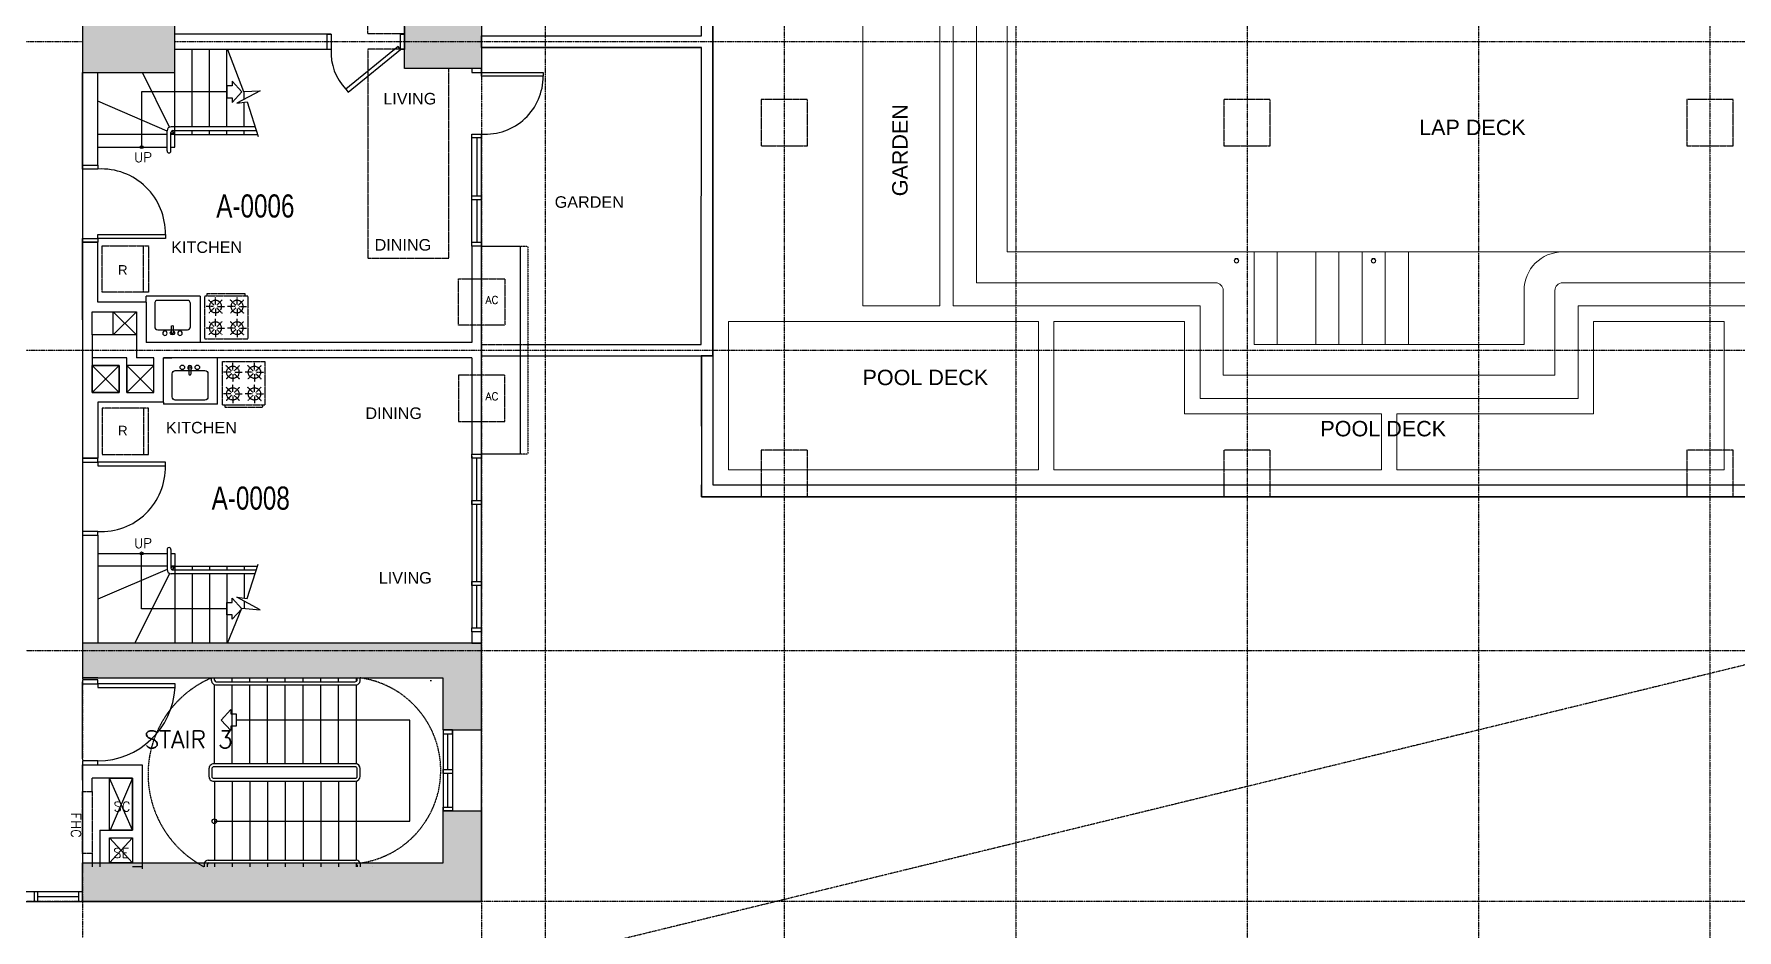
# Model space of a CAD drawing. Header units: inches. Extents: x -189245 to 740841, y -215444 to 469401.
# Drawn here: x -152777 to -130700, y -139822 to -128204 of the extents above; entities that cross this region are included whole.
import ezdxf
from ezdxf.enums import TextEntityAlignment as Align

# ---------------------------------------------------------------- set-up
doc = ezdxf.new("R2010")
doc.units = ezdxf.units.IN
doc.header["$LTSCALE"] = 10
doc.header["$MEASUREMENT"] = 0
for name, pattern in [('GRID NORMAL$0$GRID BASEMENT$0$GRID GROUND$0$GRID$0$$0$PHANTOM', [2.5, 1.25, -0.25, 0.25, -0.25, 0.25, -0.25]), ('HIDDEN', [0.375, 0.25, -0.125]), ('HIDDEN2', [0.1875, 0.125, -0.0625])]:
    doc.linetypes.add(name, pattern=pattern)
for name, color, linetype in [('1', 1, 'Continuous'), ('2', 2, 'Continuous'), ('3', 252, 'Continuous'), ('A-CMU WALL', 4, 'Continuous'), ('a-dim', 8, 'Continuous'), ('A-DOOR', 1, 'Continuous'), ('A-EQUIPMENT', 2, 'Continuous'), ('A-EQUIPTMENT', 1, 'Continuous'), ('A-FIXTURE', 2, 'Continuous'), ('A-GRID', 8, 'Continuous'), ('A-HATCH-SOLID', 252, 'Continuous'), ('A-RAILING', 2, 'Continuous'), ('A-SHEARWALL', 6, 'Continuous'), ('A-STAIR', 1, 'Continuous'), ('A-TEXT', 3, 'Continuous'), ('A-UNIT NUMBER', 2, 'Continuous'), ('A-WINDOW', 2, 'Continuous'), ('COLUMN', 6, 'Continuous'), ('FIX', 2, 'Continuous'), ('GRAY', 8, 'Continuous'), ('HATCH TSG', 9, 'Continuous'), ('ROOMTAG', 1, 'Continuous'), ('TEXT', 3, 'Continuous'), ('TSG- DIM BODY PLANS', 1, 'Continuous'), ('TSG- DIM-WALL SETOUT', 1, 'Continuous'), ('TSG- LOW WALL', 22, 'Continuous'), ('TSG- OPENNING', 1, 'Continuous'), ('TSG- plaster', 4, 'Continuous'), ('TSG- PRE CAST', 4, 'Continuous'), ('TSG- TTBLK', 2, 'Continuous'), ('TSG-DIM_WINDWS', 1, 'Continuous')]:
    doc.layers.add(name, color=color, linetype=linetype)
doc.layers.add('DEFPOINT', color=7, linetype='Continuous', plot=False)
doc.styles.add('ARIAL', font='ARIAL.TTF', dxfattribs={"width": 0.75})
doc.styles.add('PRSP_Simplex', font='simplex.shx')

# ---------------------------------------------------------------- blocks, each defined once
blk = doc.blocks.new('SINK3')
at = {"layer": 'A-FIXTURE', "color": 2, "linetype": 'Continuous'}
for p, q in [((421, 17), (335, 17)), ((421, -12), (335, -12))]:
    blk.add_line(p, q, dxfattribs=at)
blk.add_lwpolyline([(40, 232), (342, 232, -0.414214), (382, 192), (382, -192, -0.414214), (342, -232), (40, -232, -0.414214), (0, -192), (0, 192, -0.414214)], format="xyb", close=True, dxfattribs=at)
at = {"layer": 'A-FIXTURE', "color": 2, "linetype": 'ByBlock'}
for centre in [(425, 100), (425, -95)]:
    blk.add_circle(centre, 28.8, dxfattribs=at)
at = {"layer": 'A-FIXTURE', "color": 2, "linetype": 'Continuous'}
for centre, radius, start, end in [((342, 3), 15.7, 115.7914, 244.2086), ((421, 3), 27.3, 211.2757, 148.7243), ((414, 3), 15.7, 295.7914, 64.2086)]:
    blk.add_arc(centre, radius, start, end, dxfattribs=at)
blk = doc.blocks.new('RANGE2')
at = {"layer": 'A-FIXTURE', "color": 1, "linetype": 'HIDDEN2'}
for p, q in [((-280, 0), (280, 0)), ((-280, 0), (-280, -560)), ((280, -560), (280, 0)), ((-166, -140), (-262, -140)), ((-158, -122), (-227, -53)), ((-158, -158), (-227, -227)), ((-140, -114), (-140, -18)), ((-140, -166), (-140, -262)), ((-122, -122), (-53, -53)), ((-122, -158), (-53, -227)), ((-114, -140), (-18, -140)), ((114, -140), (18, -140)), ((122, -122), (53, -53)), ((122, -158), (53, -227)), ((140, -114), (140, -18)), ((140, -166), (140, -262)), ((158, -122), (227, -53)), ((158, -158), (227, -227)), ((166, -140), (262, -140)), ((-166, -420), (-262, -420)), ((-158, -402), (-227, -333)), ((-158, -438), (-227, -507)), ((-140, -394), (-140, -298)), ((-122, -402), (-53, -333)), ((-122, -438), (-53, -507)), ((-114, -420), (-18, -420)), ((114, -420), (18, -420)), ((122, -402), (53, -333)), ((122, -438), (53, -507)), ((140, -394), (140, -298)), ((158, -402), (227, -333)), ((158, -438), (227, -507)), ((166, -420), (262, -420)), ((-280, -560), (280, -560)), ((-246, -560), (-246, -590)), ((-246, -590), (246, -590)), ((-140, -446), (-140, -542)), ((140, -446), (140, -542)), ((246, -560), (246, -590))]:
    blk.add_line(p, q, dxfattribs=at)
for centre in [(-140, -140), (140, -140), (-140, -420), (140, -420)]:
    blk.add_circle(centre, 80, dxfattribs=at)
blk = doc.blocks.new('REF')
at = {"color": 1, "linetype": 'HIDDEN2'}
blk.add_line((-300, 535), (300, 535), dxfattribs=at)
blk.add_lwpolyline([(-300, 0), (300, 0), (300, 600), (-300, 600)], close=True, dxfattribs=at)
blk = doc.blocks.new('A$C53194A5C')
at = {"layer": 'A-FIXTURE', "color": 2}
for p, q in [((700, -600), (700, 0)), ((0, -575), (0, -600)), ((700, -600), (0, -600))]:
    blk.add_line(p, q, dxfattribs=at)
at = {"layer": 'A-FIXTURE', "rotation": 90}
blk.add_blockref('SINK3', (345, -546), dxfattribs=at)
at = {"layer": 'A-FIXTURE'}
blk.add_blockref('RANGE2', (1040, -46), dxfattribs=at)
at = {"layer": 'A-FIXTURE', "color": 1, "rotation": 270}
blk.add_blockref('REF', (-793, -952), dxfattribs=at)
at = {"layer": 'A-TEXT', "insert": (-464, -1004), "char_height": 125, "width": 5794.76, "attachment_point": 9}
blk.add_mtext('{\\fArial|b0|i0|c0|p34;R}', dxfattribs=at)
blk = doc.blocks.new('A$C2BCE2093')
at = {"layer": 'TSG- OPENNING', "linetype": 'HIDDEN2'}
for points in [[(1000, 100), (1475, 100), (1475, 2809), (425, 2809), (425, 350), (1000, 350), (1000, 100)], [(1000, -100), (1475, -100), (1475, -2809), (425, -2809), (425, -350), (1000, -350), (1000, -100)]]:
    blk.add_lwpolyline(points, dxfattribs=at)

msp = doc.modelspace()

# ---------------------------------------------------------------- hatches: boundary and pattern name
at = {"layer": '1'}
h = msp.add_hatch(dxfattribs=at)
h.set_pattern_fill('AR-CONC', color=256, scale=1000, style=0)
h.set_pattern_definition([(310, (-194260.4, -116993), (7172.6, 627.5), [750, -8250]), (5, (-194260.4, -116993), (-1387.5, -7521.9), [600, -6600]), (259.549, (-193663, -116940.6), (5785.1, -6894.4), [637.4, -7011.4]), (313.816, (-194260, -118993), (10672.4, 1655.2), [1125, -12375]), (263.364, (-193371, -118855), (9346.6, -9741.2), [956.1, -10517.1]), (8.816, (-194260, -118993), (9346.6, -9741.2), [900, -9900]), (339, (-193260.4, -118493), (5969.1, 4026.2), [750, -8250]), (34, (-193260.4, -118493), (2433.2, -7251.5), [600, -6600]), (288.549, (-192763, -118157.4), (8402.2, -3225.3), [637.4, -7011.4]), (322.5, (-194260.4, -116993), (121.6, -3328.94), [0, -6520, 0, -6700, 0, -6625]), (352.5, (-194260.4, -116993), (2630.7, -3944.12), [0, -3820, 0, -6370, 0, -2525]), (32.5, (-196490.4, -116993), (5338.22, 225.55), [0, -2500, 0, -7800, 0, -10350]), (42.5, (-197490.4, -116993), (5831.86, -1001.05), [0, -3250, 0, -5180, 0, -7350])])
h.paths.add_polyline_path([(-146974.75621, -139454.32589), (-152522.63767, -139454.32589), (-152463.95274, -139306.59175), (-152226.3742, -139326.85122), (-152525.75915, -139164.73324), (-152392.21506, -139182.19015), (-152331.48922, -139004.32589), (-147424.75621, -139004.32589), (-147424.75621, -138354.32589), (-146974.75621, -138354.32589)])
h.paths.add_polyline_path([(-146974.75621, -136554.32589), (-146974.75621, -137254.32589), (-147424.75621, -137254.32589), (-147424.75621, -136604.32589), (-151999.75621, -136604.32589), (-152149.75287, -136604.32589), (-152149.75287, -136154.32589), (-146974.75621, -136154.32589)])
at = {"layer": 'A-HATCH-SOLID', "ltscale": 2}
for points in [[(-147475.11099, -136553.85929), (-147475.11099, -137228.85929), (-146975.11099, -137226.98269), (-146975.11099, -136603.85929), (-146975.11099, -136103.85929), (-152150.11099, -136103.85929), (-152150.11099, -136553.85929)], [(-147474.75225, -138953.85919), (-147474.75225, -138278.85919), (-146974.75225, -138278.85919), (-146974.75225, -138953.85919), (-146974.75225, -139453.85919), (-152149.75225, -139453.85919), (-152149.75225, -138953.85919)]]:
    msp.add_hatch(color=254, dxfattribs=at).paths.add_polyline_path(points)
at = {"layer": 'HATCH TSG'}
h = msp.add_hatch(color=254, dxfattribs=at)
h.paths.add_polyline_path([(-158824.71608, -94554.32588), (-158824.71608, -93854.32588), (-157824.71608, -93854.32588), (-157824.71608, -94554.32588)])
h.paths.add_polyline_path([(-158824.71608, -98654.32588), (-158824.71608, -97954.32588), (-157824.71608, -97954.32588), (-157824.71608, -98654.32588)])
h.paths.add_polyline_path([(-158824.71608, -106654.32588), (-158824.71608, -105954.32588), (-157724.71608, -105954.32588), (-157724.71608, -106654.32588)])
h.paths.add_polyline_path([(-152149.71608, -102704.32588), (-152149.71608, -101904.32588), (-150949.71608, -101904.32588), (-150949.71608, -102704.32588)])
h.paths.add_polyline_path([(-147974.76923, -102654.32588), (-147974.76923, -101954.32588), (-146974.76923, -101954.32588), (-146974.76923, -102654.32588)])
h.paths.add_polyline_path([(-140399.71608, -109654.32588), (-139699.71608, -109654.32588), (-139699.71608, -108554.32588), (-140399.71608, -108554.32588)])
h.paths.add_polyline_path([(-125399.71608, -117254.32588), (-124699.71608, -117254.32588), (-124699.71608, -116054.32588), (-125399.71608, -116054.32588)])
h.paths.add_polyline_path([(-131399.71608, -117254.32588), (-130699.71608, -117254.32588), (-130699.71608, -116054.32588), (-131399.71608, -116054.32588)])
h.paths.add_polyline_path([(-137399.71608, -117254.32588), (-136699.71608, -117254.32588), (-136699.71608, -116054.32588), (-137399.71608, -116054.32588)])
h.paths.add_polyline_path([(-143398.12939, -117054.32588), (-142698.12939, -117054.32588), (-142698.12939, -116054.32588), (-143398.12939, -116054.32588)])
h.paths.add_polyline_path([(-143398.12939, -120954.32588), (-142698.12939, -120954.32588), (-142698.12939, -122054.32588), (-143398.12939, -122054.32588)])
h.paths.add_polyline_path([(-137399.71608, -120954.32588), (-136699.71608, -120954.32588), (-136699.71608, -122054.32588), (-137399.71608, -122054.32588)])
h.paths.add_polyline_path([(-131399.71608, -120954.32588), (-130699.71608, -120954.32588), (-130699.71608, -122054.32588), (-131399.71608, -122054.32588)])
h.paths.add_polyline_path([(-125399.71608, -120954.32588), (-124699.71608, -120954.32588), (-124699.71608, -122054.32588), (-125399.71608, -122054.32588)])
h.paths.add_polyline_path([(-147974.76923, -128651.52747), (-147974.76923, -127951.52747), (-146974.76923, -127951.52747), (-146974.76923, -128651.52747)])
h.paths.add_polyline_path([(-152149.71672, -127901.52747), (-152149.71672, -128701.52747), (-150949.71672, -128701.52747), (-150949.71672, -127901.52747)])
h.paths.add_polyline_path([(-158824.71608, -136754.32588), (-158824.71608, -136054.32588), (-157824.71608, -136054.32588), (-157824.71608, -136754.32588)])
h.paths.add_polyline_path([(-158824.7154, -124654.32588), (-158824.7154, -123954.32588), (-157724.7154, -123954.32588), (-157724.7154, -124654.32588)])
h.paths.add_polyline_path([(-111949.71608, -110054.32588), (-111349.71608, -110054.32588), (-111349.71608, -108554.32588), (-111949.71608, -108554.32588)])
h.paths.add_polyline_path([(-111949.71608, -113054.32588), (-111349.71608, -113054.32588), (-111349.71608, -114554.32588), (-111949.71608, -114554.32588)])
h.paths.add_polyline_path([(-111949.71608, -117554.32588), (-111349.71608, -117554.32588), (-111349.71608, -116054.32588), (-111949.71608, -116054.32588)])
h.paths.add_polyline_path([(-111949.71608, -120554.32588), (-111349.71608, -120554.32588), (-111349.71608, -122054.32588), (-111949.71608, -122054.32588)])
h.paths.add_polyline_path([(-147974.76923, -109254.32588), (-147974.76923, -108554.32588), (-146974.76923, -108554.32588), (-146974.76923, -109254.32588)])
h.paths.add_polyline_path([(-147974.76923, -122054.32588), (-147974.76923, -121354.32588), (-146974.76923, -121354.32588), (-146974.76923, -122054.32588)])

# ---------------------------------------------------------------- linework, layer by layer
at = {"layer": '1', "linetype": 'ByBlock'}
for points in [[(-150268.30544, -128404.79257), (-150062.92635, -128950.68543), (-149847.42269, -128939.3231), (-150146.80764, -129101.44107), (-150013.26354, -129083.98416), (-149869.66483, -129530.91694)], [(-150268.30544, -136104.79257), (-150085.00123, -135649.79075), (-149847.42269, -135670.05021), (-150146.80764, -135507.93224), (-150013.26354, -135525.38915), (-149869.66483, -135078.45637)]]:
    msp.add_lwpolyline(points, dxfattribs=at)
at = {"layer": '2', "color": 2}
for points in [[(-148926.14114, -128404.79257), (-148976.14114, -128404.79257), (-148976.14114, -128204.79257), (-148926.14114, -128204.79257)], [(-147976.14114, -128404.79257), (-148026.14114, -128404.79257), (-148026.14114, -128204.79257), (-147976.14114, -128204.79257)], [(-148026.14114, -128404.79257), (-148057.67991, -128365.9943), (-148736.64972, -128917.92273), (-148705.11095, -128956.72101)], [(-151949.55444, -129904.79257), (-151949.55444, -129954.79257), (-152149.75225, -129954.79257), (-152149.55444, -129904.79257)], [(-151949.55444, -130854.79257), (-151949.55444, -130904.79257), (-152149.55444, -130904.79257), (-152149.55444, -130854.79257)], [(-151949.55444, -130854.79257), (-151949.55444, -130804.79257), (-151074.55444, -130804.79257), (-151074.55444, -130854.79257)], [(-151949.55444, -133754.79257), (-151949.55444, -133704.79257), (-152149.55444, -133704.79257), (-152149.55444, -133754.79257)], [(-151949.55444, -133754.79257), (-151949.55444, -133804.79257), (-151074.55444, -133804.79257), (-151074.55444, -133754.79257)], [(-151949.55444, -134704.79257), (-151949.55444, -134654.79257), (-152149.55444, -134654.79257), (-152149.55444, -134704.79257)]]:
    msp.add_lwpolyline(points, close=True, dxfattribs=at)
at = {"layer": '3', "color": 251, "linetype": 'GRID NORMAL$0$GRID BASEMENT$0$GRID GROUND$0$GRID$0$$0$PHANTOM', "flags": 128}
msp.add_lwpolyline([(-107742.41972, -101734.50066), (-108206.40253, -110412.10517), (-107824.74369, -122516.08949), (-106849.52911, -130587.38781), (-161513.31385, -143935.92849), (-162770.44794, -137090.40339), (-163725.52094, -129792.63417), (-164305.8868, -122455.55195), (-164509.46994, -115118.3758), (-164333.28528, -107790.4935), (-163778.69946, -100461.44618), (-162851.04772, -93180.30189), (-161617.26667, -86330.52932), (-107723.46534, -101727.30424)], dxfattribs=at)
at = {"layer": 'A-CMU WALL', "color": 1}
for p, q in [((-151449.76634, -132104.68665), (-151749.6941, -131804.68421)), ((-151749.65793, -132104.68666), (-151449.65793, -131804.68666)), ((-152024.44112, -132853.03198), (-151674.44112, -132503.03199)), ((-151674.44147, -132853.03199), (-152024.44112, -132504.68666)), ((-151574.44112, -132853.03198), (-151224.44112, -132503.03199)), ((-151224.44147, -132853.03199), (-151574.44112, -132504.68666))]:
    msp.add_line(p, q, dxfattribs=at)
at = {"layer": 'A-CMU WALL'}
for p, q in [((-152024.47411, -132104.68196), (-152024.47411, -132404.68666)), ((-151574.44112, -132853.03198), (-151574.44112, -132504.68666))]:
    msp.add_line(p, q, dxfattribs=at)
at = {"layer": 'A-CMU WALL', "color": 1, "linetype": 'Continuous'}
for p, q in [((-152149.57151, -137854.32588), (-152149.57151, -139054.32588)), ((-151500.74324, -138529.85507), (-151799.26538, -137854.35026)), ((-151499.26538, -137854.35026), (-151788.23487, -138529.85507)), ((-151499.26538, -137854.35026), (-151788.23487, -138529.85507)), ((-151499.017, -138629.35026), (-151799.75225, -138953.85919)), ((-151499.017, -138629.35026), (-151799.75225, -138953.85919)), ((-151499.23194, -138953.85919), (-151799.26538, -138629.35026)), ((-151499.23194, -138953.85919), (-151799.26538, -138629.35026))]:
    msp.add_line(p, q, dxfattribs=at)
at = {"layer": 'A-CMU WALL'}
for points in [[(-152024.47411, -132104.68196), (-152024.44583, -131804.68196), (-151449.65793, -131804.68666), (-151449.65793, -132104.68666)], [(-152024.44583, -131804.68196), (-151449.65793, -131804.68666), (-151449.76634, -132104.68665), (-152024.47411, -132104.68196)], [(-152024.44112, -132854.68666), (-151674.54953, -132854.68666), (-151674.44112, -132504.68666), (-152024.44112, -132504.68666)], [(-152024.44112, -132504.68666), (-151674.44112, -132504.68666), (-151674.44112, -132854.68666), (-152024.44112, -132854.68666)], [(-151799.26538, -138629.35026), (-151499.017, -138629.35026), (-151499.23194, -138953.85919), (-151799.26538, -138953.85919)]]:
    msp.add_lwpolyline(points, close=True, dxfattribs=at)
at = {"layer": 'A-CMU WALL', "color": 1}
msp.add_lwpolyline([(-151749.6941, -131804.6891), (-151449.65793, -131804.6891), (-151449.65793, -132104.68666), (-151749.6941, -132104.68666)], close=True, dxfattribs=at)
at = {"layer": 'A-CMU WALL'}
for points in [[(-151574.44112, -132504.68666), (-151574.63351, -132404.68666), (-152024.47411, -132404.68666), (-152024.44112, -132504.68666), (-151674.44112, -132504.68666)], [(-151674.44112, -132504.68666), (-151674.44112, -132854.68666)], [(-151574.44112, -132853.03198), (-151574.44112, -132504.68666)]]:
    msp.add_lwpolyline(points, dxfattribs=at)
at = {"layer": 'A-CMU WALL', "color": 1, "linetype": 'Continuous'}
msp.add_lwpolyline([(-151799.26538, -137854.35026), (-151499.26538, -137854.35026), (-151499.26538, -138529.35026), (-151799.26538, -138529.35026)], close=True, dxfattribs=at)
at = {"layer": 'a-dim', "lineweight": 0, "ltscale": 500}
for p, q in [((-136959.85903, -131030.03724), (-132959.85903, -131030.03724)), ((-139754.12705, -131930.03724), (-143774.60768, -131930.03724)), ((-143774.60768, -131930.03724), (-143774.60768, -133854.32588)), ((-139754.12705, -131930.03724), (-139754.12705, -133854.32588)), ((-130865.59101, -131930.03724), (-132559.85903, -131930.03724)), ((-132559.85903, -131930.03724), (-132559.85903, -133130.03724)), ((-130865.59101, -131930.03724), (-130865.59101, -133854.32588)), ((-135309.85903, -133130.03724), (-135309.85903, -133854.32588)), ((-132559.85903, -133130.03724), (-135109.85903, -133130.03724)), ((-135109.85903, -133130.03724), (-135109.85903, -133854.32588)), ((-143774.60768, -133854.32588), (-139754.12705, -133854.32588)), ((-139554.12705, -133854.32588), (-135309.85903, -133854.32588)), ((-135109.85903, -133854.32588), (-130865.59101, -133854.32588))]:
    msp.add_line(p, q, dxfattribs=at)
msp.add_lwpolyline([(-135309.85903, -133130.03724), (-137859.85903, -133130.03724), (-137859.85903, -131930.03724), (-139554.12705, -131930.03724), (-139554.12705, -133854.32588)], dxfattribs=at)
at = {"layer": 'A-DOOR'}
msp.add_line((-152149.55444, -121074.79255), (-152149.55444, -134654.79257), dxfattribs=at)
at = {"layer": 'A-DOOR', "color": 1}
msp.add_line((-152149.39567, -137604.07588), (-152149.39567, -136604.07588), dxfattribs=at)
at = {"layer": 'A-DOOR', "color": 2}
for points in [[(-151949.26586, -136630.07588), (-151949.26586, -136580.07588), (-152149.39567, -136580.07588), (-152149.39567, -136630.07588)], [(-151949.26586, -136630.07588), (-151949.26586, -136680.07588), (-150949.26586, -136680.07588), (-150949.26586, -136630.07588)], [(-151949.26586, -137680.07588), (-151949.26586, -137630.07588), (-152149.26586, -137630.07588), (-152149.26586, -137680.07588)]]:
    msp.add_lwpolyline(points, close=True, dxfattribs=at)
at = {"layer": 'A-DOOR'}
for centre, radius, start, end in [((-148238.39422, -128442.37103), 688.7728, 176.872471781, 223.664421528), ((-151904.8978, -130784.19015), 830.59891, 358.578672429, 93.081958546), ((-151904.8978, -133825.395), 830.59891, 266.918041454, 1.421327571)]:
    msp.add_arc(centre, radius, start, end, dxfattribs=at)
at = {"layer": 'A-DOOR', "color": 1}
msp.add_arc((-151955.20396, -136622.50946), 1007.58392, 270.337669458, 356.724729114, dxfattribs=at)
at = {"layer": 'A-EQUIPMENT', "ltscale": 100}
msp.add_lwpolyline([(-146974.75225, -130954.32878), (-146474.75225, -130954.32878), (-146474.75225, -133654.32294), (-146974.75225, -133654.32294)], dxfattribs=at)
at = {"layer": 'A-EQUIPTMENT', "linetype": 'HIDDEN'}
msp.add_lwpolyline([(-146474.75225, -130954.32878), (-146374.75225, -130954.32878), (-146374.75225, -133654.32294), (-146474.75225, -133654.32294)], dxfattribs=at)
at = {"layer": 'A-EQUIPTMENT', "color": 1, "linetype": 'HIDDEN2'}
for points in [[(-146674.75225, -131979.32586), (-147274.75225, -131979.32586), (-147274.75225, -131379.32586), (-146674.75225, -131379.32586)], [(-146674.75225, -132629.32586), (-147274.75225, -132629.32586), (-147274.75225, -133229.32586), (-146674.75225, -133229.32586)]]:
    msp.add_lwpolyline(points, close=True, dxfattribs=at)
at = {"layer": 'A-FIXTURE', "color": 2}
for p, q in [((-150625.01808, -131604.58074), (-151324.64086, -131604.58074)), ((-151324.64086, -131680.15335), (-151324.64086, -131604.58074)), ((-150625.01808, -131604.58074), (-150625.01808, -132204.58074))]:
    msp.add_line(p, q, dxfattribs=at)
at = {"layer": 'A-GRID', "linetype": 'GRID NORMAL$0$GRID BASEMENT$0$GRID GROUND$0$GRID$0$$0$PHANTOM'}
for p, q in [((-146149.75225, -84045.69046), (-146149.75225, -142774.05561)), ((-143049.75225, -84045.69046), (-143049.75227, -142774.05561)), ((-140049.75225, -84045.69046), (-140049.75225, -142774.05561)), ((-134049.60768, -84045.69046), (-134049.60768, -142774.05561)), ((-131049.75225, -84045.69046), (-131049.75225, -142774.05561)), ((-146974.75225, -85545.62796), (-146974.75226, -142849.05561)), ((-152149.75225, -106678.43838), (-152149.75225, -142774.05561)), ((-137049.75225, -117254.32588), (-137049.75225, -142774.05561)), ((-152149.71672, -128304.32588), (-168894.52032, -128304.32588)), ((-106879.08048, -128304.32588), (-150949.71672, -128304.32588)), ((-168894.48751, -132304.68666), (-106804.09292, -132304.68666)), ((-106879.08048, -136204.32588), (-168894.52032, -136204.32588)), ((-106879.08048, -139454.32588), (-168894.52032, -139454.32588))]:
    msp.add_line(p, q, dxfattribs=at)
at = {"layer": 'A-RAILING'}
for p, q in [((-151052.1114, -129720.51449), (-151052.1114, -129460.51449)), ((-151002.1114, -129720.51449), (-151002.1114, -129480.51449)), ((-149909.95642, -129405.51449), (-150997.1114, -129405.51449)), ((-150977.1114, -129455.51449), (-149893.8915, -129455.51449)), ((-151052.1114, -134888.85882), (-151052.1114, -135148.85882)), ((-151002.1114, -134888.85882), (-151002.1114, -135128.85882)), ((-149909.95642, -135203.85882), (-150997.1114, -135203.85882)), ((-150977.1114, -135153.85882), (-149893.8915, -135153.85882))]:
    msp.add_line(p, q, dxfattribs=at)
for centre, radius, start, end in [((-150997.1114, -129460.51449), 55, 90, 180), ((-150977.1114, -129480.51449), 25, 90, 180), ((-151027.1114, -129720.51449), 25, 180, 0), ((-151027.1114, -134888.85882), 25, 360, 180), ((-150997.1114, -135148.85882), 55, 180, 270), ((-150977.1114, -135128.85882), 25, 180, 270)]:
    msp.add_arc(centre, radius, start, end, dxfattribs=at)
at = {"layer": 'A-SHEARWALL'}
for p, q in [((-151374.62244, -139003.85919), (-151499.62244, -139003.85916)), ((-146974.75225, -139453.85919), (-152149.75225, -139453.85919))]:
    msp.add_line(p, q, dxfattribs=at)
at = {"layer": 'A-SHEARWALL', "color": 4}
for points in [[(-147475.11099, -136553.85929), (-147475.11099, -137228.85929), (-146975.11099, -137226.98269), (-146975.11099, -136603.85929), (-146975.11099, -136603.85929), (-146975.11099, -136103.85929), (-152150.11099, -136103.85929), (-152150.11099, -136553.85929), (-152150.11099, -136553.85929), (-152150.11099, -136553.85929), (-147475.11099, -136553.85929)], [(-147474.75225, -138953.85919), (-147474.75225, -138278.85919), (-146974.75225, -138278.85919), (-146974.75225, -138953.85919), (-146974.75225, -138953.85919), (-146974.75225, -139453.85919), (-152149.75225, -139453.85919), (-152149.75225, -138953.85919), (-152149.75225, -138953.85919), (-152149.75225, -138953.85919), (-147474.75225, -138953.85919)]]:
    msp.add_lwpolyline(points, dxfattribs=at)
at = {"layer": 'A-STAIR'}
for p, q in [((-150727.1114, -129405.51449), (-150727.1114, -128404.79257)), ((-150502.1114, -129405.51449), (-150502.1114, -128404.79257)), ((-150277.1114, -129405.51449), (-150277.1114, -128404.79257)), ((-151018.97712, -129410.04777), (-151372.58699, -128701.52747)), ((-150952.1114, -129405.51449), (-150952.1114, -128505.51375)), ((-150952.1114, -129605.9317), (-150952.1114, -128505.51402)), ((-151052.1114, -129462.51914), (-151949.55444, -129076.6603)), ((-150052.1114, -129050.16274), (-150052.1114, -128953.38579)), ((-150052.1114, -129405.51449), (-150052.1114, -129089.06236)), ((-151052.1114, -129505.51449), (-151949.55444, -129505.51446)), ((-150952.1114, -129505.51449), (-151002.1114, -129484.01681)), ((-150952.1114, -129505.51449), (-151002.1114, -129505.51449)), ((-150952.1114, -129505.51449), (-150985.9903, -129457.14431)), ((-150952.1114, -129670.51449), (-150952.1114, -129505.51449)), ((-150952.1114, -129505.51449), (-149877.82659, -129505.51449)), ((-150727.1114, -129505.51449), (-150727.1114, -129455.51449)), ((-150502.1114, -129505.51449), (-150502.1114, -129455.51449)), ((-150277.1114, -129505.51449), (-150277.1114, -129455.51449)), ((-150052.1114, -129505.51449), (-150052.1114, -129455.51449)), ((-151949.55444, -129670.51449), (-151052.1114, -129670.51449)), ((-151002.1114, -129670.51449), (-150952.1114, -129670.51449)), ((-151949.55444, -134938.85882), (-151052.1114, -134938.85882)), ((-151052.1114, -135103.85882), (-151949.55444, -135103.85885)), ((-151002.1114, -134938.85882), (-150952.1114, -134938.85882)), ((-150952.1114, -135103.85882), (-151002.1114, -135103.85882)), ((-150952.1114, -135103.85882), (-151002.1114, -135125.3565)), ((-150952.1114, -135103.85882), (-150985.9903, -135152.229)), ((-150952.1114, -134938.85882), (-150952.1114, -135103.85882)), ((-150952.1114, -135003.44161), (-150952.1114, -136103.85929)), ((-150952.1114, -135103.85882), (-149877.82659, -135103.85882)), ((-150727.1114, -135103.85882), (-150727.1114, -135153.85882)), ((-150502.1114, -135103.85882), (-150502.1114, -135153.85882)), ((-150277.1114, -135103.85882), (-150277.1114, -135153.85882)), ((-150052.1114, -135103.85882), (-150052.1114, -135153.85882)), ((-151052.1114, -135146.85418), (-151949.55444, -135532.71302)), ((-151018.97712, -135199.32554), (-151470.41381, -136103.85929)), ((-150952.1114, -135203.85882), (-150952.1114, -136103.85956)), ((-150727.1114, -135203.85882), (-150727.1114, -136103.85948)), ((-150502.1114, -135203.85882), (-150502.1114, -136103.8594)), ((-150277.1114, -135203.85882), (-150277.1114, -136103.85933)), ((-150052.1114, -135203.85882), (-150052.1114, -135520.31095)), ((-150052.1114, -135559.21057), (-150052.1114, -135655.98752))]:
    msp.add_line(p, q, dxfattribs=at)
at = {"layer": 'A-STAIR', "color": 2, "linetype": 'Continuous'}
for p, q in [((-150474.37865, -136591.85929), (-150474.37865, -136553.85929)), ((-150436.37865, -136583.85929), (-150436.37865, -136553.85929)), ((-150424.37865, -136641.85929), (-148599.37201, -136641.85929)), ((-150416.37865, -136603.85929), (-148617.37201, -136603.85929)), ((-148587.37201, -136573.85929), (-148587.37201, -136553.85929)), ((-148549.37201, -136591.85929), (-148549.37201, -136553.85929)), ((-150569.18846, -138965.85919), (-150569.18846, -139003.85919)), ((-150531.18846, -138973.85919), (-150531.18846, -139003.85919)), ((-150519.18846, -138915.85919), (-148600.32413, -138915.85919)), ((-150511.18846, -138953.85919), (-148618.08493, -138953.85919)), ((-148550.08493, -138965.85919), (-148550.08493, -139003.85919))]:
    msp.add_line(p, q, dxfattribs=at)
at = {"layer": 'A-STAIR', "linetype": 'Continuous'}
for p, q in [((-148391.05881, -136554.02195), (-148391.05881, -136554.02195)), ((-148391.05881, -139003.69644), (-148391.05881, -139003.69644))]:
    msp.add_line(p, q, dxfattribs=at)
at = {"layer": 'A-STAIR', "color": 2}
for points in [[(-150208.29128, -129089.88579), (-150083.98654, -128953.38579), (-150208.29128, -128816.88579), (-150208.29128, -128875.38579), (-150277.1114, -128875.38579), (-150277.1114, -129031.38579), (-150208.29128, -129031.38579)], [(-150208.29128, -135519.48752), (-150083.98654, -135655.98752), (-150208.29128, -135792.48752), (-150208.29128, -135733.98752), (-150277.1114, -135733.98752), (-150277.1114, -135577.98752), (-150208.29128, -135577.98752)], [(-150225.07391, -137236.17721), (-150349.37865, -137099.67721), (-150225.07391, -136963.17721), (-150225.07391, -137021.67721), (-150156.25379, -137021.67721), (-150156.25379, -137177.67721), (-150225.07391, -137177.67721)]]:
    msp.add_lwpolyline(points, close=True, dxfattribs=at)
at = {"layer": 'A-STAIR'}
for points in [[(-150277.1114, -128953.38579), (-151382.1114, -128953.38579), (-151382.1114, -129670.51449)], [(-150277.1114, -135655.98752), (-151382.1114, -135655.98752), (-151382.1114, -134938.85882)], [(-150439.37201, -138412.67721), (-147906.25225, -138412.67721), (-147906.25225, -137099.67721), (-150156.25379, -137099.67721)]]:
    msp.add_lwpolyline(points, dxfattribs=at)
at = {"layer": 'A-STAIR', "linetype": 'Continuous'}
for points in [[(-150439.37201, -137668.99721), (-150439.37201, -136639.55834)], [(-150209.37201, -136603.85929), (-150209.37201, -136553.85929)], [(-150209.37201, -137668.99721), (-150209.37201, -136641.85929)], [(-149979.37201, -136603.85929), (-149979.37201, -136553.85929)], [(-149979.37201, -137668.99721), (-149979.37201, -136641.85929)], [(-149749.37201, -136603.85929), (-149749.37201, -136553.85929)], [(-149749.37201, -137668.99721), (-149749.37201, -136641.85929)], [(-149519.37201, -136603.85929), (-149519.37201, -136553.85929)], [(-149519.37201, -137668.99721), (-149519.37201, -136641.85929)], [(-149289.37201, -136603.85929), (-149289.37201, -136553.85929)], [(-149289.37201, -137668.99721), (-149289.37201, -136641.85929)], [(-149059.37201, -136603.85929), (-149059.37201, -136553.85929)], [(-149059.37201, -137668.99721), (-149059.37201, -136641.85929)], [(-148829.37201, -136603.85929), (-148829.37201, -136553.85929)], [(-148829.37201, -137668.99721), (-148829.37201, -136641.85929)], [(-148599.37201, -136553.85929), (-148599.37201, -136597.85929)], [(-148599.37201, -136558.49533), (-148599.37201, -136597.85929)], [(-148599.37201, -136641.85929), (-148599.37201, -137669.83324)], [(-148599.37201, -136641.85929), (-148599.37201, -137669.83324)], [(-150439.37201, -137893.35721), (-150439.37201, -138915.85919)], [(-150209.37201, -137893.35721), (-150209.37201, -138915.85919)], [(-149979.37201, -137893.35721), (-149979.37201, -138915.85919)], [(-149749.37201, -137893.35721), (-149749.37201, -138915.85919)], [(-149519.37201, -137893.35721), (-149519.37201, -138915.85919)], [(-149289.37201, -137893.35721), (-149289.37201, -138915.85919)], [(-149059.37201, -137893.35721), (-149059.37201, -138915.85919)], [(-148829.37201, -137893.35721), (-148829.37201, -138915.85919)], [(-148599.37201, -137891.49471), (-148599.37201, -138915.86427)], [(-148599.37201, -137891.49471), (-148599.37201, -137893.35721)], [(-148599.37201, -137893.35721), (-148599.37201, -138915.86427)], [(-150439.37201, -138953.85919), (-150439.37201, -139003.85919)], [(-150209.37201, -138953.85919), (-150209.37201, -139003.85919)], [(-149979.37201, -138953.85919), (-149979.37201, -139003.85919)], [(-149749.37201, -138953.85919), (-149749.37201, -139003.85919)], [(-149519.37201, -138953.85919), (-149519.37201, -139003.85919)], [(-149289.37201, -138953.85919), (-149289.37201, -139003.85919)], [(-149059.37201, -138953.85919), (-149059.37201, -139003.85919)], [(-148829.37201, -138953.85919), (-148829.37201, -139003.85919)], [(-148599.37201, -138960.41081), (-148599.37201, -139003.85919)], [(-148599.37201, -138960.41081), (-148599.37201, -139003.85919)]]:
    msp.add_lwpolyline(points, dxfattribs=at)
at = {"layer": 'A-STAIR', "color": 2, "linetype": 'Continuous'}
for points in [[(-150430.29888, -137668.99721), (-150446.83545, -137668.99721, 0.4142135624), (-150509.83545, -137731.99721), (-150509.83545, -137830.35721, 0.4142135624), (-150446.83545, -137893.35721), (-150430.29888, -137893.35721)], [(-150430.29888, -137706.99721), (-150446.83545, -137706.99721, 0.4142135624), (-150471.83545, -137731.99721), (-150471.83545, -137830.35721, 0.4142135624), (-150446.83545, -137855.35721), (-150430.29888, -137855.35721)], [(-148587.37201, -137731.99721, 0.4142135624), (-148612.37201, -137706.99721), (-150439.27403, -137706.99721)], [(-148643.99178, -137893.35721), (-148612.37201, -137893.35721, 0.4038880313), (-148549.37201, -137827.17516), (-148549.37201, -137728.81516, 0.3991201495), (-148607.07334, -137668.99721), (-150430.29888, -137668.99721)], [(-148643.99178, -137855.35721), (-148612.37201, -137855.35721, 0.4142135624), (-148587.37201, -137830.35721), (-148587.37201, -137731.99721)]]:
    msp.add_lwpolyline(points, format="xyb", dxfattribs=at)
for points in [[(-150446.83545, -137855.35721), (-148612.37201, -137855.35721)], [(-150446.83545, -137893.35721), (-149411.38897, -137893.35721)], [(-149411.38897, -137893.35721), (-148628.18189, -137893.35721)]]:
    msp.add_lwpolyline(points, dxfattribs=at)
at = {"layer": 'A-STAIR', "color": 3, "linetype": 'HIDDEN2'}
msp.add_lwpolyline([(-152024.57151, -138828.82586), (-152149.57151, -138828.82586), (-152149.57151, -138028.82586), (-152024.57151, -138028.82586)], close=True, dxfattribs=at)
at = {"layer": 'A-STAIR', "color": 2}
for centre, radius in [((-151382.1114, -129670.51449), 18.30594), ((-151382.1114, -134938.85882), 18.30594), ((-150439.37201, -138412.67721), 30)]:
    msp.add_circle(centre, radius, dxfattribs=at)
at = {"layer": 'A-STAIR', "linetype": 'HIDDEN'}
for centre, radius, start, end in [((-149943.54986, -137801.23566), 1355.6279, 113.052480759, 242.515280184), ((-148715.64573, -137753.80996), 1211.41593, 277.855035907, 82.110924653)]:
    msp.add_arc(centre, radius, start, end, dxfattribs=at)
at = {"layer": 'A-STAIR', "color": 2, "linetype": 'Continuous'}
for centre, radius, start, end in [((-150424.37865, -136591.85929), 50, 180, 270), ((-150416.37865, -136583.85929), 20, 180, 270), ((-148617.37201, -136573.85929), 30, 270, 0), ((-148599.37201, -136591.85929), 50, 270, 0), ((-150519.18846, -138965.85919), 50, 90, 180), ((-150511.18846, -138973.85919), 20, 90, 180), ((-148618.08493, -138983.85919), 30, 0, 90), ((-148600.08493, -138965.85919), 50, 0, 90)]:
    msp.add_arc(centre, radius, start, end, dxfattribs=at)
at = {"layer": 'A-WINDOW', "color": 1}
for p, q in [((-147099.60768, -130954.32881), (-147099.60768, -129501.43165)), ((-146974.42693, -130954.32881), (-146974.42693, -129504.2334))]:
    msp.add_line(p, q, dxfattribs=at)
at = {"layer": 'A-WINDOW', "color": 2}
for p, q in [((-147036.92693, -129551.43165), (-147036.92693, -130304.32588)), ((-147036.92693, -130354.32588), (-147036.92693, -130904.32588)), ((-147036.99922, -134254.32296), (-147036.99922, -133704.32296)), ((-147036.99922, -135304.32296), (-147036.99922, -134304.32296)), ((-147036.99922, -135904.32296), (-147036.99922, -135354.32296))]:
    msp.add_line(p, q, dxfattribs=at)
at = {"layer": 'A-WINDOW', "color": 3, "linetype": 'HIDDEN2'}
msp.add_line((-146974.57151, -132379.32588), (-146374.75225, -132379.32588), dxfattribs=at)
at = {"layer": 'A-WINDOW', "color": 1, "ltscale": 100}
for p, q in [((-147099.42693, -133679.32296), (-147099.42693, -135904.32296)), ((-146974.75226, -135904.32296), (-146974.57151, -133704.32296))]:
    msp.add_line(p, q, dxfattribs=at)
at = {"layer": 'A-WINDOW', "color": 1, "linetype": 'ByBlock', "ltscale": 100}
for p, q in [((-147474.91008, -137278.85929), (-147474.75225, -138278.85919)), ((-147349.75225, -137228.33801), (-147349.75225, -138278.85919)), ((-147349.75225, -137228.33801), (-147349.75225, -138278.85919))]:
    msp.add_line(p, q, dxfattribs=at)
at = {"layer": 'A-WINDOW', "color": 2, "ltscale": 50}
for p, q in [((-147412.25225, -137742.76415), (-147412.25225, -137278.85929)), ((-147412.25225, -137742.76415), (-147412.25225, -137278.85929)), ((-147412.25225, -138228.85919), (-147412.25225, -137792.76415)), ((-147412.25225, -138228.85919), (-147412.25225, -137792.76415)), ((-152199.75225, -139391.82584), (-152726.73903, -139391.91584))]:
    msp.add_line(p, q, dxfattribs=at)
at = {"layer": 'A-WINDOW', "color": 1, "ltscale": 50}
for p, q in [((-147349.75225, -137228.33801), (-147349.75225, -138231.20248)), ((-152149.75225, -139329.32594), (-153449.75225, -139329.32594)), ((-152149.75225, -139329.41584), (-153349.75225, -139329.41584))]:
    msp.add_line(p, q, dxfattribs=at)
at = {"layer": 'A-WINDOW'}
for points in [[(-146974.76923, -128701.52747), (-146974.76923, -128651.52747), (-147099.56064, -128651.53313), (-147099.56441, -128701.52747)], [(-146174.76923, -128701.52747), (-146174.76923, -128751.52747), (-146974.76923, -128751.52747), (-146974.76923, -128701.52747)], [(-146974.57151, -134254.32296), (-146974.57151, -134304.32296), (-147099.42693, -134304.32296), (-147099.42693, -134254.32296)]]:
    msp.add_lwpolyline(points, close=True, dxfattribs=at)
at = {"layer": 'A-WINDOW', "color": 2}
for points in [[(-146974.75226, -129501.43165), (-146974.75226, -129551.43165), (-147099.60768, -129551.43165), (-147099.60768, -129501.43165)], [(-147099.42693, -130304.32588), (-146974.42693, -130304.32588), (-146974.42693, -130354.32588), (-147099.42693, -130354.32588)], [(-147099.42693, -130904.32588), (-146974.42693, -130904.32588), (-146974.42693, -130954.32588), (-147099.42693, -130954.32588)], [(-146974.57151, -133654.32296), (-146974.57151, -133704.32296), (-147099.42693, -133704.32296), (-147099.42693, -133654.32296)], [(-146974.57151, -135304.32296), (-146974.57151, -135354.32296), (-147099.42693, -135354.32296), (-147099.42693, -135304.32296)], [(-146974.57151, -135904.32296), (-146974.57151, -135954.32296), (-147099.42693, -135954.32296), (-147099.42693, -135904.32296)]]:
    msp.add_lwpolyline(points, close=True, dxfattribs=at)
at = {"layer": 'A-WINDOW', "color": 3, "linetype": 'HIDDEN2'}
msp.add_lwpolyline([(-146374.75225, -132379.47389), (-146974.57151, -132379.51338), (-146974.57151, -132229.51338), (-146374.75225, -132229.47389)], dxfattribs=at)
at = {"layer": 'A-WINDOW', "color": 2, "ltscale": 50}
for points in [[(-147474.91008, -137228.85929), (-147474.91008, -137278.85929), (-147349.91008, -137278.85929), (-147349.91008, -137228.85929)], [(-147474.75225, -137792.76415), (-147474.75225, -137742.76415), (-147349.75225, -137742.76415), (-147349.75225, -137792.76415)], [(-147474.75225, -137792.76415), (-147474.75225, -137742.76415), (-147349.75225, -137742.76415), (-147349.75225, -137792.76415)], [(-147474.75225, -138278.85919), (-147474.75225, -138228.85919), (-147349.75225, -138228.85919), (-147349.75225, -138278.85919)], [(-152726.62883, -139329.41584), (-152776.62883, -139329.41584), (-152776.62883, -139454.41584), (-152726.62883, -139454.41584)], [(-152149.75225, -139329.32584), (-152199.75225, -139329.32584), (-152199.75225, -139454.32584), (-152149.75225, -139454.32584)]]:
    msp.add_lwpolyline(points, close=True, dxfattribs=at)
at = {"layer": 'A-WINDOW', "color": 1}
msp.add_arc((-146926.96671, -128751.62938), 751.32344, 266.353422317, 0.007802938, dxfattribs=at)
at = {"layer": 'COLUMN'}
for points in [[(-152149.71672, -127901.52747), (-152149.71672, -128701.52747), (-150949.71672, -128701.52747), (-150949.71672, -127901.52747)], [(-147974.76923, -128651.52747), (-147974.76923, -127951.52747), (-146974.76923, -127951.52747), (-146974.76923, -128651.52747)]]:
    msp.add_lwpolyline(points, close=True, dxfattribs=at)
at = {"layer": 'DEFPOINT'}
for points in [[(-153449.75225, -139454.41584), (-146974.75225, -139453.85919), (-146974.57151, -132379.51338), (-144126.54732, -132379.32588), (-144124.60768, -134204.32588), (-121661.11912, -134204.32588), (-121661.11912, -129936.11656), (-111350.204, -127509.71863), (-111350.204, -116054.32588), (-111349.71608, -100691.3201), (-126372.62608, -96407.77684), (-126429.17978, -96399.61447), (-144126.54732, -96399.61447), (-144126.54732, -98229.32588), (-146974.75225, -98229.32588), (-146974.75225, -91154.32593), (-153449.75225, -91154.32588)], [(-151099.4244, -132523.6097), (-151099.4244, -132404.79257), (-150992.233, -132404.79257)]]:
    msp.add_lwpolyline(points, dxfattribs=at)
at = {"layer": 'DEFPOINT', "linetype": 'HIDDEN2'}
for points in [[(-142749.7161, -129054.88746), (-143349.7161, -129054.88746), (-143349.7161, -129654.88746), (-142749.7161, -129654.88746)], [(-136749.75225, -129054.88746), (-137349.75225, -129054.88746), (-137349.75225, -129654.88746), (-136749.75225, -129654.88746)], [(-130749.75225, -129054.88746), (-131349.75225, -129054.88746), (-131349.75225, -129654.88746), (-130749.75225, -129654.88746)], [(-142749.7161, -133599.80197), (-143349.7161, -133599.80197), (-143349.7161, -134199.80197), (-142749.7161, -134199.80197)], [(-136749.71608, -133599.80197), (-137349.71608, -133599.80197), (-137349.71608, -134199.80197), (-136749.71608, -134199.80197)], [(-130749.71608, -133599.80197), (-131349.71608, -133599.80197), (-131349.71608, -134199.80197), (-130749.71608, -134199.80197)]]:
    msp.add_lwpolyline(points, close=True, dxfattribs=at)
at = {"layer": 'FIX', "lineweight": 0}
for p, q in [((-140158.76872, -131030.03724), (-140158.76872, -127530.03724)), ((-136959.85903, -131030.03724), (-140158.76872, -131030.03724)), ((-136959.85903, -132230.03724), (-136959.85903, -131030.03724)), ((-128811.97983, -131030.03724), (-132959.85903, -131030.03724)), ((-133459.85903, -131530.03724), (-133459.85903, -132230.03724)), ((-133459.85903, -132230.03724), (-136959.85903, -132230.03724))]:
    msp.add_line(p, q, dxfattribs=at)
at = {"layer": 'FIX', "lineweight": 0, "ltscale": 100}
msp.add_lwpolyline([(-141033.76872, -127430.03724), (-142033.76872, -127430.03724), (-142033.76872, -131730.03724), (-141033.76872, -131730.03724)], close=True, dxfattribs=at)
at = {"layer": 'FIX', "lineweight": 0}
msp.add_arc((-132959.85903, -131530.03724), 500, 90, 180, dxfattribs=at)
at = {"layer": 'GRAY', "lineweight": 0, "ltscale": 100}
for p, q in [((-136659.85903, -132230.03724), (-136659.85903, -131030.03724)), ((-136159.85903, -132230.03724), (-136159.85903, -131030.03724)), ((-135859.85903, -132230.03724), (-135859.85903, -131030.03724)), ((-135559.85903, -132230.03724), (-135559.85903, -131030.03724)), ((-135259.85903, -132230.03724), (-135259.85903, -131030.03724)), ((-134959.85903, -132230.03724), (-134959.85903, -131030.03724))]:
    msp.add_line(p, q, dxfattribs=at)
for centre, radius in [((-137187.18165, -131144.33266), 30), ((-137187.18165, -131144.33266), 25), ((-135411.86684, -131144.33266), 30), ((-135411.86684, -131144.33266), 25)]:
    msp.add_circle(centre, radius, dxfattribs=at)
at = {"layer": 'ROOMTAG', "lineweight": 0}
for p, q in [((-140858.76872, -131730.03724), (-140858.76872, -126830.03724)), ((-140558.76872, -131430.03724), (-140558.76872, -127130.03724)), ((-137459.85903, -131430.03724), (-140558.76872, -131430.03724)), ((-137359.85903, -132630.03724), (-137359.85903, -131530.03724)), ((-133059.85903, -131530.03724), (-133059.85903, -132630.03724)), ((-124758.52753, -131430.03724), (-132959.85903, -131430.03724)), ((-137659.85903, -131730.03724), (-140858.76872, -131730.03724)), ((-137659.85903, -132930.03724), (-137659.85903, -131730.03724)), ((-124458.52753, -131730.03724), (-132759.85903, -131730.03724)), ((-132759.85903, -131730.03724), (-132759.85903, -132930.03724)), ((-133059.85903, -132630.03724), (-137359.85903, -132630.03724)), ((-132759.85903, -132930.03724), (-137659.85903, -132930.03724))]:
    msp.add_line(p, q, dxfattribs=at)
for centre, start, end in [((-137459.85903, -131530.03724), 0, 90), ((-132959.85903, -131530.03724), 90, 180)]:
    msp.add_arc(centre, 100, start, end, dxfattribs=at)
at = {"layer": 'TSG- DIM BODY PLANS'}
msp.add_lwpolyline([(-147976.14114, -128204.79257), (-147976.14114, -128404.79257), (-148026.14114, -128404.79257), (-148026.14114, -128204.79257)], close=True, dxfattribs=at)
at = {"layer": 'TSG- DIM-WALL SETOUT', "color": 1, "linetype": 'ByBlock', "ltscale": 100}
msp.add_line((-153399.75225, -139454.32593), (-152174.75225, -139454.32584), dxfattribs=at)
at = {"layer": 'TSG- LOW WALL', "color": 3, "ltscale": 100}
for p, q in [((-144124.60768, -132379.32588), (-144124.60768, -134049.80197)), ((-143974.60768, -132379.32588), (-143974.60768, -134049.80197))]:
    msp.add_line(p, q, dxfattribs=at)
msp.add_lwpolyline([(-143974.60768, -134049.80072), (-121661.26369, -134049.61447), (-121661.26369, -134204.13838), (-144124.60768, -134204.32588), (-144124.60768, -134049.80197)], dxfattribs=at)
at = {"layer": 'TSG- plaster', "color": 3, "ltscale": 2}
for p, q in [((-143974.57151, -132379.32588), (-143974.57151, -124229.32588)), ((-146974.57151, -128229.32588), (-144124.57151, -128229.32588)), ((-146974.57151, -128379.32588), (-144124.57151, -128379.32588)), ((-146374.75225, -132379.32588), (-143974.57151, -132379.32588))]:
    msp.add_line(p, q, dxfattribs=at)
at = {"layer": 'TSG- plaster', "color": 4, "linetype": 'Continuous'}
for p, q in [((-148926.14114, -128204.79257), (-150949.71672, -128204.79257)), ((-147976.14114, -128204.79257), (-148026.14114, -128204.79257)), ((-148976.14114, -128404.79257), (-150949.71672, -128404.79257)), ((-147976.14114, -128404.79257), (-148026.14114, -128404.79257)), ((-152149.55444, -129904.79257), (-152149.55444, -128701.52747)), ((-151949.55444, -129904.32588), (-151949.55444, -128701.52747)), ((-152149.55444, -129904.79257), (-151949.55444, -129904.79257)), ((-152149.55444, -130904.79257), (-151949.55444, -130904.79257)), ((-152149.55444, -131910.57415), (-152149.55444, -130904.79257)), ((-151949.55444, -131680.15335), (-151949.55444, -130904.79257)), ((-152149.55444, -131626.14473), (-152149.55444, -133704.79257)), ((-151324.64086, -131680.15335), (-151949.53246, -131680.15335)), ((-151324.64086, -131680.15335), (-151324.64086, -132205.15335)), ((-151449.65793, -132104.68666), (-151449.65793, -132404.79257)), ((-147099.44169, -132204.79257), (-151324.66285, -132204.79257)), ((-151224.44112, -132404.79257), (-151449.65793, -132404.79257)), ((-151224.44112, -132503.03199), (-151224.44112, -132404.79257)), ((-147099.44169, -132404.79257), (-151099.4244, -132404.79257)), ((-151099.4244, -132980.15335), (-151099.4244, -132404.79257)), ((-151949.55444, -132980.15335), (-151949.55444, -133704.32588)), ((-151099.4244, -132980.15335), (-151949.53246, -132980.15335)), ((-152149.55444, -133704.79257), (-151949.55444, -133704.79257)), ((-152149.55444, -134704.79257), (-152149.62244, -136104.79257)), ((-152149.55444, -134704.79257), (-151949.55444, -134704.79257)), ((-151949.55444, -134704.32588), (-151949.55444, -136104.79257)), ((-151949.26586, -136554.07588), (-152149.75441, -136554.07588)), ((-152149.74324, -137653.39256), (-152149.74324, -137854.32584)), ((-152149.62244, -137879.35026), (-152149.62244, -137679.35026)), ((-152149.62244, -137679.35026), (-151374.62244, -137679.35026)), ((-151374.62244, -137679.35026), (-151374.62244, -139029.85919)), ((-152149.57151, -137853.32588), (-152149.57151, -138028.82586)), ((-152024.57151, -138028.82586), (-152024.57151, -137854.32584)), ((-151499.26538, -137854.35026), (-152024.13557, -137854.35026)), ((-151499.26538, -138529.35026), (-151499.26538, -137854.35026)), ((-151924.74324, -138529.32584), (-151924.74324, -139004.32584)), ((-151924.74324, -138529.32584), (-151499.74324, -138529.32584)), ((-152149.57151, -138828.82586), (-152149.57151, -139004.32584)), ((-152024.57151, -138828.82586), (-152024.57151, -139004.32584))]:
    msp.add_line(p, q, dxfattribs=at)
at = {"layer": 'TSG- plaster', "color": 3, "ltscale": 2}
for points in [[(-143974.57151, -124379.32588), (-143974.57151, -132379.32588), (-144126.54732, -132379.32588)], [(-144125.52237, -128229.32588), (-144124.57151, -124379.32588)], [(-144125.55941, -128379.32588), (-146974.57151, -128379.32588), (-146974.57151, -128229.32588), (-144125.55941, -128229.32588)], [(-144126.51027, -132229.32588), (-144125.55941, -128379.32588)], [(-146374.75225, -132229.47389), (-144126.54732, -132229.32588)], [(-144126.54732, -132379.32588), (-146374.75225, -132379.47389)]]:
    msp.add_lwpolyline(points, dxfattribs=at)
at = {"layer": 'TSG- plaster', "color": 4, "linetype": 'Continuous'}
msp.add_lwpolyline([(-151574.44112, -132853.03199), (-151224.44147, -132853.03199), (-151224.44112, -132503.03199), (-151574.44112, -132503.03199)], close=True, dxfattribs=at)
at = {"layer": 'TSG- PRE CAST', "ltscale": 100}
for points in [[(-147099.60768, -130954.32881), (-147099.52397, -132204.79257)], [(-147099.51058, -132404.79257), (-147099.42693, -133654.32296), (-146974.57151, -133654.32296), (-146974.57151, -130954.32881), (-146974.75226, -130954.32881)]]:
    msp.add_lwpolyline(points, dxfattribs=at)
msp.add_lwpolyline([(-146974.57151, -135954.32296), (-147099.42693, -135954.32296), (-147099.42693, -136104.32588), (-146974.57151, -136104.32588)], close=True, dxfattribs=at)
at = {"layer": 'TSG- TTBLK', "color": 2, "linetype": 'Continuous', "ltscale": 2}
msp.add_line((-148588.08493, -138983.85919), (-148588.08493, -139003.85919), dxfattribs=at)

# ---------------------------------------------------------------- block references
at = {"layer": 'A-FIXTURE', "color": 1, "extrusion": (0, 0, -1), "zscale": -1, "rotation": 90}
msp.add_blockref('REF', (151892.63381, -131252.16346), dxfattribs=at)
at = {"layer": 'A-FIXTURE', "extrusion": (0, 0, -1), "zscale": -1}
for name, p, rotation in [('RANGE2', (150284.68767, -132158.14162), 180), ('SINK3', (150979.85553, -131658.71681), 270)]:
    msp.add_blockref(name, p, dxfattribs=dict(at, rotation=rotation))
at = {"layer": 'TSG-DIM_WINDWS', "xscale": -1}
msp.add_blockref('A$C2BCE2093', (-146974.76923, -128301.12152), dxfattribs=at)
at = {"layer": 'TSG-DIM_WINDWS'}
msp.add_blockref('A$C53194A5C', (-151099.4244, -132404.79257), dxfattribs=at)

# ---------------------------------------------------------------- texts
at = {"layer": 'A-TEXT', "style": 'PRSP_Simplex'}
for s, p in [('UP', (-151478.69248, -129864.91596)), ('UP', (-151478.69248, -134869.45735)), ('SE', (-151749.58394, -138886.71418))]:
    msp.add_text(s, height=125, dxfattribs=at).set_placement(p)
at = {"layer": 'A-TEXT', "linetype": 'Continuous', "style": 'PRSP_Simplex'}
msp.add_text('STAIR 3', height=225, dxfattribs=at).set_placement((-150772.96619, -137351.86208), align=Align.MIDDLE)
msp.add_text('SC', height=125, dxfattribs=at).set_placement((-151745.58074, -138284.27014))
msp.add_text('FHC', height=125, rotation=270, dxfattribs=at).set_placement((-152233.1797, -138464.01583), align=Align.MIDDLE)
at = {"layer": 'A-TEXT', "width": 5794.7602848}
for s, insert, char_height, attachment_point in [('{\\fArial|b0|i0|c0|p34;R}', (-151563.86625, -131200.85553), 125, 3), ('{\\Fromans|c0;AC}', (-146923.50872, -131601.43289), 100, 1), ('{\\Fromans|c0;AC}', (-146923.50872, -132851.43289), 100, 1)]:
    msp.add_mtext(s, dxfattribs=dict(at, insert=insert, char_height=char_height, attachment_point=attachment_point))
at = {"layer": 'A-UNIT NUMBER', "style": 'ARIAL', "width": 0.75}
for s, p in [('A-0006', (-150414.33716, -130583.6931)), ('A-0008', (-150474.21727, -134371.89133))]:
    msp.add_text(s, height=300, dxfattribs=at).set_placement(p)
at = {"layer": 'TEXT', "attachment_point": 7}
for s, insert, char_height, width in [('{\\fArial|b0|i0|c0|p34;LIVING}', (-148248.38143, -129119.43254), 150, 1290), ('{\\fArial|b0|i0|c0|p34;LAP DECK}', (-134820.17583, -129517.72527), 200, 2395.9528394), ('{\\fArial|b0|i0|c0|p34;GARDEN}', (-146026.76512, -130459.79429), 150, 1290), ('{\\fArial|b0|i0|c0|p34;KITCHEN}', (-150998.64964, -131045.0761), 150, 1290), ('{\\fArial|b0|i0|c0|p34;DINING}', (-148361.11634, -131015.00895), 150, 1290), ('{\\fArial|b0|i0|c0|p34;POOL DECK}', (-142036.48066, -132760.15206), 200, 2395.9528394), ('{\\fArial|b0|i0|c0|p34;DINING}', (-148480.40499, -133198.62993), 150, 1290), ('{\\fArial|b0|i0|c0|p34;KITCHEN}', (-151066.91555, -133385.25006), 150, 1290), ('{\\fArial|b0|i0|c0|p34;POOL DECK}', (-136100.38104, -133424.05645), 200, 2395.9528394), ('{\\fArial|b0|i0|c0|p34;LIVING}', (-148307.75349, -135333.58794), 150, 1290)]:
    msp.add_mtext(s, dxfattribs=dict(at, insert=insert, char_height=char_height, width=width))
at = {"layer": 'TEXT', "insert": (-141448.57774, -130308.43218), "char_height": 200, "width": 2395.9528394, "attachment_point": 7, "rotation": 90}
msp.add_mtext('{\\fArial|b0|i0|c0|p34;GARDEN}', dxfattribs=at)

doc.saveas('drawing.dxf')
